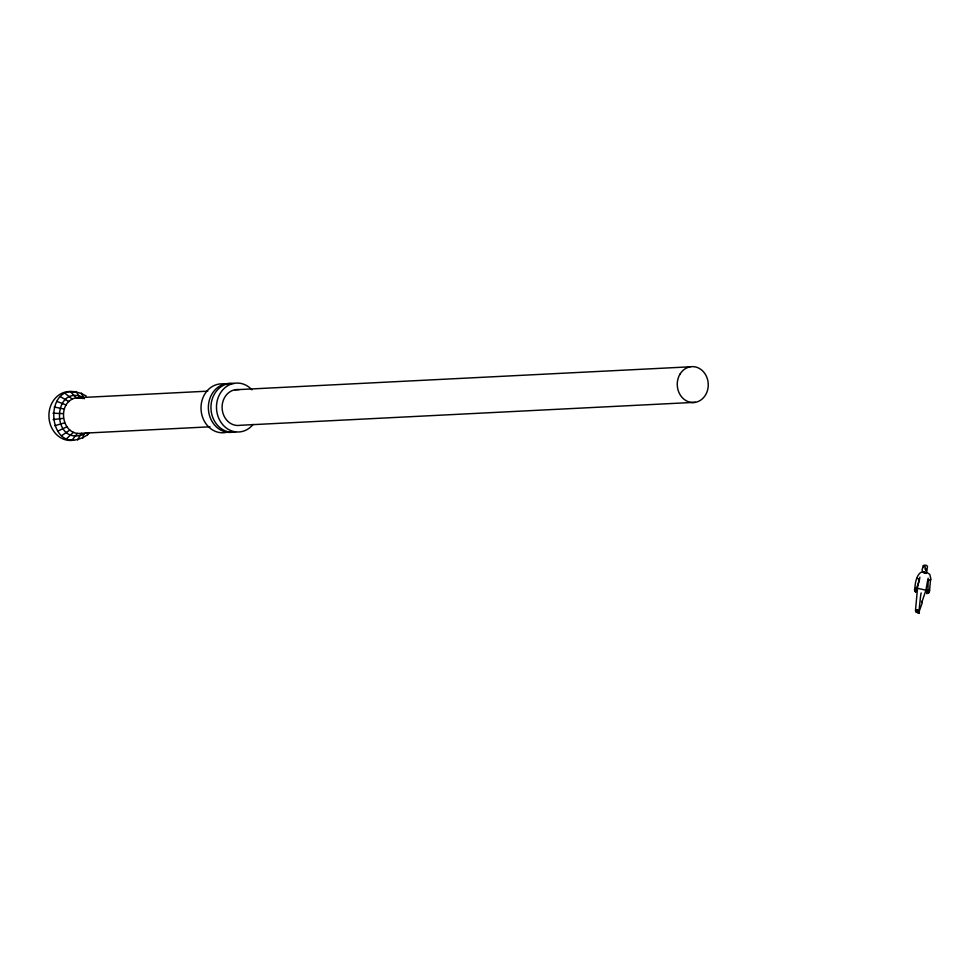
<?xml version="1.0" encoding="UTF-8"?>
<svg xmlns="http://www.w3.org/2000/svg" width="980" height="980" viewBox="0 0 980 980"><rect width="100%" height="100%" fill="white"/><g stroke="black" fill="none" stroke-linecap="round" stroke-linejoin="round"><path stroke-width="1.47" d="M926.308 570.262L926.627 570.777C927.803 576.412 920.196 571.695 922.511 568.376L923.748 566.636L925.243 566.71L925.083 568.351C924.397 571.254 928.293 567.665 925.733 570.287M86.203 396.03C41.233 370.612 44.357 462.744 87.514 434.838L87.6 432.633M921.2 592.937C920.036 595.264 919.069 620.61 917.562 610.209L915.871 610.565L915.896 612.12L919.154 613.296L918.652 611.728M917.525 588.257L915.455 610.699L917.745 609.915L917.88 612.133M928.734 592.312L926.676 593.5L928.097 591.896L928.121 591.21L926.676 592.349L927.974 590.205L928.146 578.2M919.902 577.22L917.305 588.245L925.916 590.205L921.984 601.879M210.002 426.815L81.389 433.307C61.005 436.161 56.485 401.641 76.146 397.807L207.785 391.155M927.668 580.417L925.916 590.205M927.876 590.217L929.579 590.609L929.236 592.3L926.945 593.586M82.847 438.17L83.753 434.299L85.689 432.915M929.052 592.496L928.207 593.39M925.01 571.585L923.907 572.161C913.875 569.147 912.343 605.138 919.412 579.523M914.818 588.27L914.438 589.899L915.602 592.043M77.579 439.971L81.389 433.307M72.079 440.118L77.347 433.417M87.514 434.838L89.388 432.523M66.701 438.624L73.402 432.315M915.639 611.312L917.194 610.797L918.174 611.814M61.814 435.561L69.813 430.061M57.771 431.151L66.836 426.827M926.627 570.777L927.546 566.501C926.688 564.1 921.482 565.252 923.136 566.869M83.753 434.299C50.593 447.027 52.001 381.98 84.513 397.941M54.831 425.7L64.68 422.833M53.19 419.575L63.48 418.325M234.98 389.783L690.128 366.814M695.384 402.315L240.222 425.283A17.971 15.509 87.1 0 1 222.105 407.974A17.971 15.509 87.1 0 1 239.022 389.673M82.822 398.431L76.146 397.807L70.438 391.62M63.32 413.634L52.981 413.18M926.296 573.361L922.78 572.124M918.223 612.623L919.473 612.892M927.742 580.43L931 579.596L929.8 574.427L926.798 572.345M64.215 409.077L54.194 406.982M66.101 404.961L56.767 401.371M919.497 579.548L917.158 578.212M68.857 401.567L60.503 396.741M919.044 611.851L922.278 602.663L921.482 601.365M72.275 399.13L65.17 393.421M80.189 397.684L75.95 391.461M929.579 590.609L930.486 579.756M84.145 398.799L81.328 392.968M916.398 588.649L915.651 592.116L914.83 590.193M253.11 424.413A24.476 21.119 87.1 0 1 223.256 425.247A24.476 21.119 87.1 0 1 222.093 390.652A24.476 21.119 87.1 0 1 251.946 389.82M228.389 431.788A24.476 21.119 87.1 0 1 201.023 408.905A24.476 21.119 87.1 0 1 226.797 384.54M235.641 431.996A24.476 21.119 87.1 0 1 210.957 408.403A24.476 21.119 87.1 0 1 234.012 383.486M233.044 432.119A24.476 21.119 87.1 0 1 208.373 408.538A24.476 21.119 87.1 0 1 231.415 383.621M73.61 440.167A24.476 21.119 87.1 0 1 48.914 414.981A24.476 21.119 87.1 0 1 74.701 392.208M680.096 373.98A17.971 15.509 87.1 0 0 691.329 402.437A17.971 15.509 87.1 0 0 706.837 377.288A17.971 15.509 87.1 0 0 680.096 373.98"/></g></svg>
